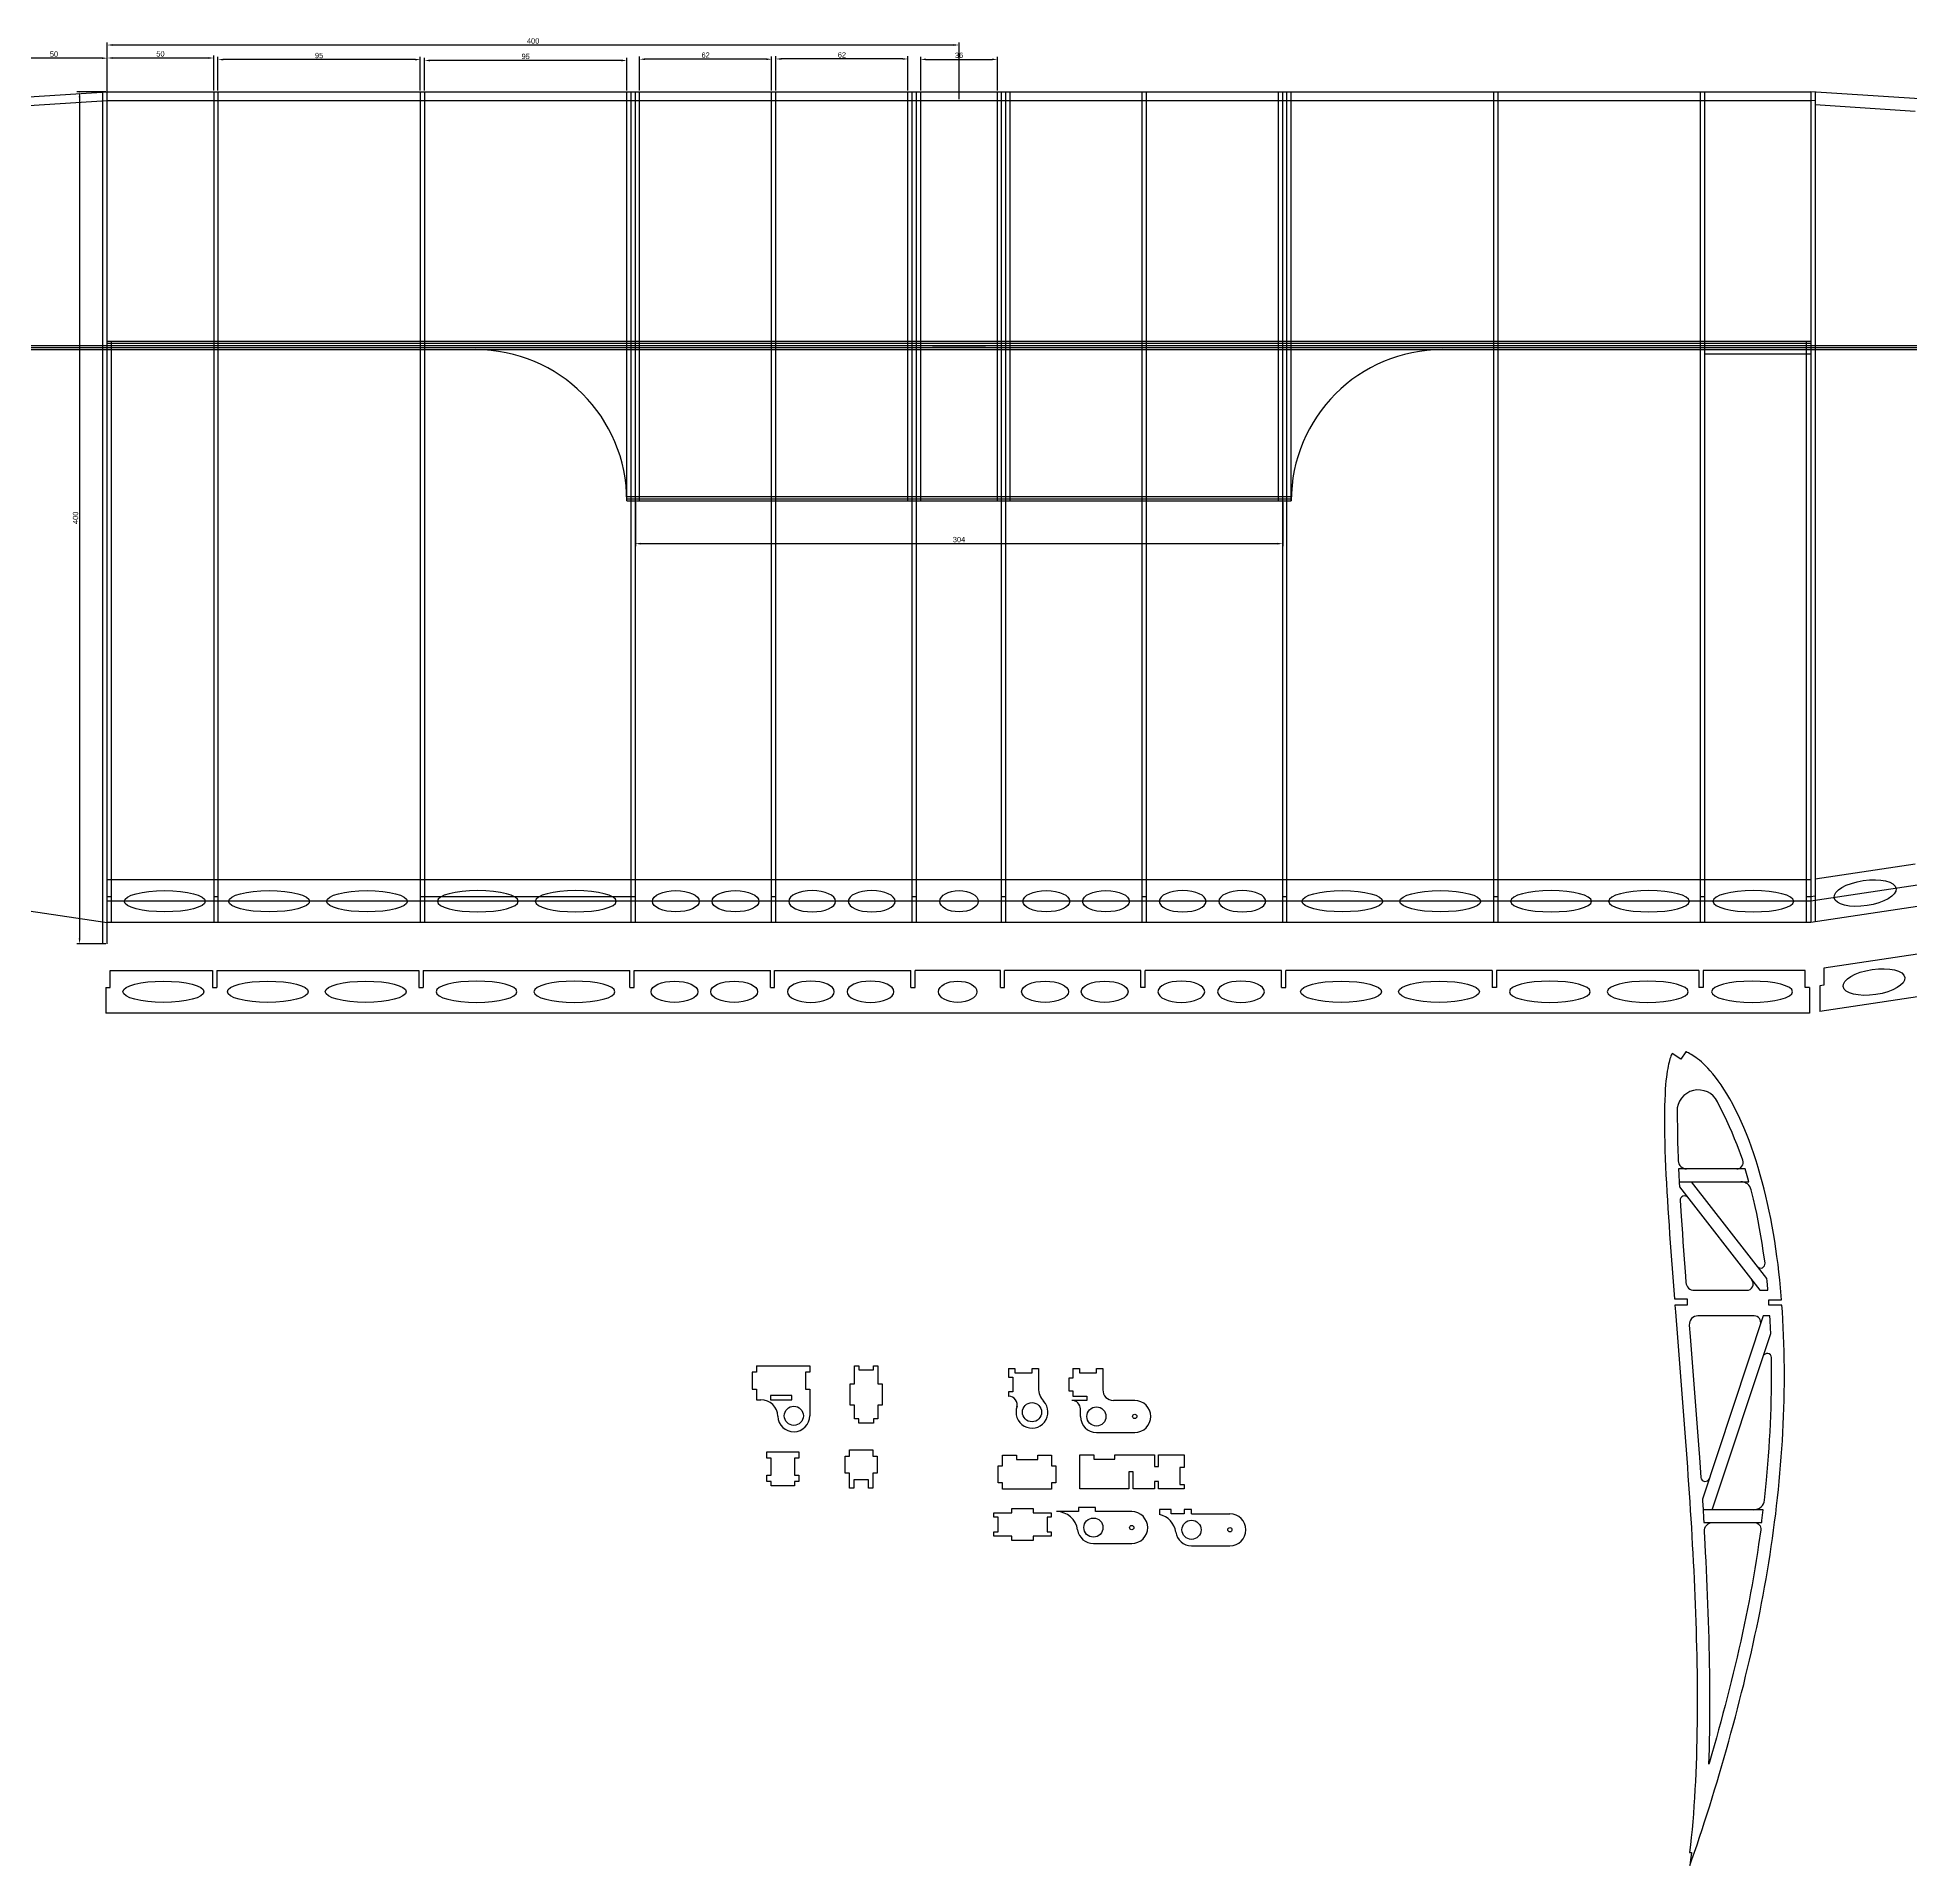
# Model space of a CAD drawing. Header units: millimetres. Extents: x 387 to 11444, y 601 to 6721.
# Drawn here: x 2840 to 3720, y 5230 to 6089 of the extents above; entities that cross this region are included whole.
import ezdxf

# ---------------------------------------------------------------- set-up
doc = ezdxf.new("R2010")
doc.units = ezdxf.units.MM
doc.layers.add('1', color=115, linetype='Continuous', plot=False)
for name, color, linetype in [('1mm轻木', 3, 'Continuous'), ('2mm轻木', 150, 'Continuous'), ('2mm轻木层板', 2, 'Continuous'), ('tan', 6, 'Continuous'), ('图层3', 11, 'Continuous')]:
    doc.layers.add(name, color=color, linetype=linetype)
doc.styles.get("Standard").update_dxf_attribs({"font": 'arial.ttf'})
doc.dimstyles.new('ISO-25', dxfattribs={"dimtxt": 2.5, "dimasz": 2.5, "dimexe": 1.25, "dimexo": 0.625, "dimtad": 1, "dimtxsty": 'Standard', "dimcen": 2.5, "dimadec": 0, "dimazin": 0, "dimtfac": 1, "dimtmove": 0, "dimatfit": 3, "dimfxl": 1, "dimarcsym": 0})

# ---------------------------------------------------------------- blocks, each defined once
blk = doc.blocks.new('*D39')
at = {"color": 0, "lineweight": -2, "transparency": 16777216}
for p, q in [((2872.52, 6063.09), (2858.91, 6063.09)), ((2860.16, 6060.59), (2860.16, 5665.59)), ((2872.52, 5663.09), (2858.91, 5663.09))]:
    blk.add_line(p, q, dxfattribs=at)
at = {"color": 0, "transparency": 16777216}
for points in [[(2859.74, 6060.59), (2860.58, 6060.59), (2860.16, 6063.09)], [(2859.74, 5665.59), (2860.58, 5665.59), (2860.16, 5663.09)]]:
    blk.add_solid(points, dxfattribs=at)
at = {"layer": 'Defpoints', "color": 0, "transparency": 16777216}
for p in [(2873.14, 6063.09), (2860.16, 5663.09), (2873.14, 5663.09)]:
    blk.add_point(p, dxfattribs=at)
at = {"color": 0, "transparency": 16777216, "insert": (2858.26, 5863.09), "char_height": 2.5, "attachment_point": 5, "rotation": 90}
blk.add_mtext('400', dxfattribs=at)
blk = doc.blocks.new('*D31')
at = {"color": 0, "lineweight": -2, "transparency": 16777216}
for p, q in [((2823.14, 6060.52), (2823.14, 6080.19)), ((2870.64, 6078.94), (2825.64, 6078.94)), ((2873.14, 6063.72), (2873.14, 6080.19))]:
    blk.add_line(p, q, dxfattribs=at)
at = {"color": 0, "transparency": 16777216}
for points in [[(2825.64, 6079.35), (2825.64, 6078.52), (2823.14, 6078.94)], [(2870.64, 6079.35), (2870.64, 6078.52), (2873.14, 6078.94)]]:
    blk.add_solid(points, dxfattribs=at)
at = {"layer": 'Defpoints', "color": 0, "transparency": 16777216}
for p in [(2823.14, 6078.94), (2873.14, 6063.09), (2823.14, 6059.89)]:
    blk.add_point(p, dxfattribs=at)
at = {"color": 0, "transparency": 16777216, "insert": (2848.14, 6080.84), "char_height": 2.5, "attachment_point": 5}
blk.add_mtext('50', dxfattribs=at)
blk = doc.blocks.new('*D40')
at = {"color": 0, "lineweight": -2, "transparency": 16777216}
for p, q in [((3187.14, 6063.72), (3187.14, 6079.8)), ((3246.64, 6078.55), (3189.64, 6078.55)), ((3249.14, 6063.72), (3249.14, 6079.8))]:
    blk.add_line(p, q, dxfattribs=at)
at = {"color": 0, "transparency": 16777216}
for points in [[(3189.64, 6078.97), (3189.64, 6078.14), (3187.14, 6078.55)], [(3246.64, 6078.97), (3246.64, 6078.14), (3249.14, 6078.55)]]:
    blk.add_solid(points, dxfattribs=at)
at = {"layer": 'Defpoints', "color": 0, "transparency": 16777216}
for p in [(3187.14, 6078.55), (3187.14, 6063.09), (3249.14, 6063.09)]:
    blk.add_point(p, dxfattribs=at)
at = {"color": 0, "transparency": 16777216, "insert": (3218.14, 6080.46), "char_height": 2.5, "attachment_point": 5}
blk.add_mtext('62', dxfattribs=at)
blk = doc.blocks.new('*D37')
at = {"color": 0, "lineweight": -2, "transparency": 16777216}
for p, q in [((3123.14, 6063.72), (3123.14, 6079.69)), ((3182.64, 6078.44), (3125.64, 6078.44)), ((3185.14, 6063.72), (3185.14, 6079.69))]:
    blk.add_line(p, q, dxfattribs=at)
at = {"color": 0, "transparency": 16777216}
for points in [[(3125.64, 6078.86), (3125.64, 6078.02), (3123.14, 6078.44)], [(3182.64, 6078.86), (3182.64, 6078.02), (3185.14, 6078.44)]]:
    blk.add_solid(points, dxfattribs=at)
at = {"layer": 'Defpoints', "color": 0, "transparency": 16777216}
for p in [(3123.14, 6078.44), (3123.14, 6063.09), (3185.14, 6063.09)]:
    blk.add_point(p, dxfattribs=at)
at = {"color": 0, "transparency": 16777216, "insert": (3154.14, 6080.34), "char_height": 2.5, "attachment_point": 5}
blk.add_mtext('62', dxfattribs=at)
blk = doc.blocks.new('*D41')
at = {"color": 0, "lineweight": -2, "transparency": 16777216}
for p, q in [((3022.14, 6063.72), (3022.14, 6079.11)), ((3117.14, 6063.72), (3117.14, 6079.11)), ((3114.64, 6077.86), (3024.64, 6077.86))]:
    blk.add_line(p, q, dxfattribs=at)
at = {"color": 0, "transparency": 16777216}
for points in [[(3024.64, 6078.28), (3024.64, 6077.44), (3022.14, 6077.86)], [(3114.64, 6078.28), (3114.64, 6077.44), (3117.14, 6077.86)]]:
    blk.add_solid(points, dxfattribs=at)
at = {"layer": 'Defpoints', "color": 0, "transparency": 16777216}
for p in [(3022.14, 6077.86), (3022.14, 6063.09), (3117.14, 6063.09)]:
    blk.add_point(p, dxfattribs=at)
at = {"color": 0, "transparency": 16777216, "insert": (3069.64, 6079.76), "char_height": 2.5, "attachment_point": 5}
blk.add_mtext('95', dxfattribs=at)
blk = doc.blocks.new('*D42')
at = {"color": 0, "lineweight": -2, "transparency": 16777216}
for p, q in [((2925.14, 6063.72), (2925.14, 6079.51)), ((3017.64, 6078.26), (2927.64, 6078.26)), ((3020.14, 6063.72), (3020.14, 6079.51))]:
    blk.add_line(p, q, dxfattribs=at)
at = {"color": 0, "transparency": 16777216}
for points in [[(2927.64, 6078.68), (2927.64, 6077.85), (2925.14, 6078.26)], [(3017.64, 6078.68), (3017.64, 6077.85), (3020.14, 6078.26)]]:
    blk.add_solid(points, dxfattribs=at)
at = {"layer": 'Defpoints', "color": 0, "transparency": 16777216}
for p in [(2925.14, 6078.26), (2925.14, 6063.09), (3020.14, 6063.09)]:
    blk.add_point(p, dxfattribs=at)
at = {"color": 0, "transparency": 16777216, "insert": (2972.64, 6080.17), "char_height": 2.5, "attachment_point": 5}
blk.add_mtext('95', dxfattribs=at)
blk = doc.blocks.new('*D43')
at = {"color": 0, "lineweight": -2, "transparency": 16777216}
for p, q in [((2873.14, 6063.72), (2873.14, 6080.26)), ((2920.64, 6079.01), (2875.64, 6079.01)), ((2923.14, 6063.72), (2923.14, 6080.26))]:
    blk.add_line(p, q, dxfattribs=at)
at = {"color": 0, "transparency": 16777216}
for points in [[(2875.64, 6079.43), (2875.64, 6078.6), (2873.14, 6079.01)], [(2920.64, 6079.43), (2920.64, 6078.6), (2923.14, 6079.01)]]:
    blk.add_solid(points, dxfattribs=at)
at = {"layer": 'Defpoints', "color": 0, "transparency": 16777216}
for p in [(2873.14, 6079.01), (2873.14, 6063.09), (2923.14, 6063.09)]:
    blk.add_point(p, dxfattribs=at)
at = {"color": 0, "transparency": 16777216, "insert": (2898.14, 6080.92), "char_height": 2.5, "attachment_point": 5}
blk.add_mtext('50', dxfattribs=at)
blk = doc.blocks.new('*D44')
at = {"color": 0, "lineweight": -2, "transparency": 16777216}
for p, q in [((3255.14, 6063.72), (3255.14, 6079.61)), ((3257.64, 6078.36), (3288.64, 6078.36)), ((3291.14, 6063.72), (3291.14, 6079.61))]:
    blk.add_line(p, q, dxfattribs=at)
at = {"color": 0, "transparency": 16777216}
for points in [[(3257.64, 6078.78), (3257.64, 6077.95), (3255.14, 6078.36)], [(3288.64, 6078.78), (3288.64, 6077.95), (3291.14, 6078.36)]]:
    blk.add_solid(points, dxfattribs=at)
at = {"layer": 'Defpoints', "color": 0, "transparency": 16777216}
for p in [(3291.14, 6078.36), (3255.14, 6063.09), (3291.14, 6063.09)]:
    blk.add_point(p, dxfattribs=at)
at = {"color": 0, "transparency": 16777216, "insert": (3273.14, 6080.27), "char_height": 2.5, "attachment_point": 5}
blk.add_mtext('36', dxfattribs=at)
blk = doc.blocks.new('*D45')
at = {"layer": '1', "color": 0, "lineweight": -2, "transparency": 16777216}
for p, q in [((3121.14, 5870.47), (3121.14, 5849.73)), ((3425.14, 5870.47), (3425.14, 5849.73)), ((3123.64, 5850.98), (3422.64, 5850.98))]:
    blk.add_line(p, q, dxfattribs=at)
at = {"layer": '1', "color": 0, "transparency": 16777216}
for points in [[(3123.64, 5851.39), (3123.64, 5850.56), (3121.14, 5850.98)], [(3422.64, 5851.39), (3422.64, 5850.56), (3425.14, 5850.98)]]:
    blk.add_solid(points, dxfattribs=at)
at = {"layer": 'Defpoints', "color": 0, "transparency": 16777216}
for p in [(3121.14, 5871.09), (3425.14, 5871.09), (3425.14, 5850.98)]:
    blk.add_point(p, dxfattribs=at)
at = {"layer": '1', "color": 0, "transparency": 16777216, "insert": (3273.14, 5852.88), "char_height": 2.5, "attachment_point": 5}
blk.add_mtext('304', dxfattribs=at)
blk = doc.blocks.new('*D46')
at = {"layer": '1', "color": 0, "lineweight": -2, "transparency": 16777216}
for p, q in [((2873.14, 6059.72), (2873.14, 6086.36)), ((3270.64, 6085.11), (2875.64, 6085.11)), ((3273.14, 6059.72), (3273.14, 6086.36))]:
    blk.add_line(p, q, dxfattribs=at)
at = {"layer": '1', "color": 0, "transparency": 16777216}
for points in [[(2875.64, 6085.53), (2875.64, 6084.7), (2873.14, 6085.11)], [(3270.64, 6085.53), (3270.64, 6084.7), (3273.14, 6085.11)]]:
    blk.add_solid(points, dxfattribs=at)
at = {"layer": 'Defpoints', "color": 0, "transparency": 16777216}
for p in [(2873.14, 6085.11), (2873.14, 6059.09), (3273.14, 6059.09)]:
    blk.add_point(p, dxfattribs=at)
at = {"layer": '1', "color": 0, "transparency": 16777216, "insert": (3073.14, 6087.02), "char_height": 2.5, "attachment_point": 5}
blk.add_mtext('400', dxfattribs=at)

msp = doc.modelspace()

# ---------------------------------------------------------------- linework, layer by layer
for p, q in [((3285.644, 5943.092), (3260.644, 5943.092)), ((3824.144, 5705.641), (3673.144, 5683.092)), ((3673.144, 5683.092), (2873.144, 5683.092))]:
    msp.add_line(p, q)
for centre, start, end in [((3046.144, 5871.092), 0, 90), ((3500.144, 5871.092), 90, 180)]:
    msp.add_arc(centre, 71, start, end)
at = {"layer": '1mm轻木'}
for p, q in [((2123.144, 6015.092), (2873.144, 6063.092)), ((2873.144, 6063.092), (3673.144, 6063.092)), ((4425.554, 6014.937), (3673.144, 6063.092)), ((2123.144, 6011.092), (2873.144, 6059.092)), ((2873.144, 6059.092), (3673.144, 6059.092)), ((3675.144, 6058.964), (3673.144, 6059.092)), ((3722.144, 6053.956), (3675.144, 6056.964)), ((3117.144, 5873.092), (3429.144, 5873.092)), ((3117.144, 5872.092), (3429.144, 5872.092)), ((3117.144, 5871.092), (3429.144, 5871.092))]:
    msp.add_line(p, q, dxfattribs=at)
at = {"layer": '2mm轻木'}
for p, q in [((2871.144, 5663.092), (2871.144, 6063.092)), ((2873.144, 5663.092), (2873.144, 6063.092)), ((2923.144, 6063.092), (2923.144, 5673.092)), ((2925.144, 6063.092), (2925.144, 5673.092)), ((3020.144, 6063.092), (3020.144, 5673.092)), ((3022.144, 6063.092), (3022.144, 5673.092)), ((3119.144, 5673.092), (3119.144, 6063.092)), ((3121.144, 5673.092), (3121.144, 6063.092)), ((3185.144, 5673.092), (3185.144, 6063.092)), ((3187.144, 5673.092), (3187.144, 6063.092)), ((3251.144, 5673.092), (3251.144, 6063.092)), ((3253.144, 5673.092), (3253.144, 6063.092)), ((3293.144, 5673.092), (3293.144, 6063.092)), ((3295.144, 5673.092), (3295.144, 6063.092)), ((3359.144, 5673.092), (3359.144, 6063.092)), ((3361.144, 5673.092), (3361.144, 6063.092)), ((3425.144, 5673.092), (3425.144, 6063.092)), ((3427.144, 5673.092), (3427.144, 6063.092)), ((3524.144, 6063.092), (3524.144, 5673.092)), ((3526.144, 6063.092), (3526.144, 5673.092)), ((3621.144, 6063.092), (3621.144, 5673.092)), ((3623.144, 6063.092), (3623.144, 5673.092)), ((3673.144, 6063.092), (3673.144, 5673.092)), ((3675.144, 6063.092), (3675.144, 5673.39)), ((2875.144, 5673.092), (2875.144, 5946.092)), ((3671.144, 5673.092), (3671.144, 5946.092)), ((3722.144, 5700.409), (3675.144, 5693.39)), ((2722.144, 5695.641), (2873.144, 5673.092)), ((3673.144, 5693.092), (2873.144, 5693.092)), ((3824.144, 5695.641), (3673.144, 5673.092)), ((2875.144, 5685.092), (2873.144, 5685.092)), ((2925.144, 5685.092), (2923.144, 5685.092)), ((3121.144, 5685.092), (3020.144, 5685.092)), ((3187.144, 5685.092), (3185.144, 5685.092)), ((3253.144, 5685.092), (3251.144, 5685.092)), ((3295.144, 5685.092), (3293.144, 5685.092)), ((3361.144, 5685.092), (3359.144, 5685.092)), ((3427.144, 5685.092), (3425.144, 5685.092)), ((3526.144, 5685.092), (3524.144, 5685.092)), ((3623.144, 5685.092), (3621.144, 5685.092)), ((3673.144, 5685.092), (3671.144, 5685.092)), ((3675.144, 5685.39), (3673.144, 5685.092)), ((3673.144, 5673.092), (2873.144, 5673.092)), ((3726.3, 5658.642), (3679.3, 5651.623)), ((2874.548, 5642.558), (2874.548, 5650.558)), ((2874.548, 5650.558), (2922.548, 5650.558)), ((2922.548, 5650.558), (2922.548, 5642.558)), ((2924.548, 5650.558), (2924.548, 5642.558)), ((2924.548, 5650.558), (3019.548, 5650.558)), ((3019.548, 5650.558), (3019.548, 5642.558)), ((3021.548, 5650.558), (3021.548, 5642.558)), ((3021.548, 5650.558), (3118.548, 5650.558)), ((3118.548, 5642.558), (3118.548, 5650.558)), ((3120.548, 5642.558), (3120.548, 5650.558)), ((3120.548, 5650.558), (3184.548, 5650.558)), ((3184.548, 5642.558), (3184.548, 5650.558)), ((3186.548, 5642.558), (3186.548, 5650.558)), ((3186.548, 5650.558), (3250.548, 5650.558)), ((3250.548, 5642.558), (3250.548, 5650.558)), ((3292.548, 5650.558), (3252.548, 5650.558)), ((3252.548, 5642.558), (3252.548, 5650.558)), ((3292.548, 5642.558), (3292.548, 5650.558)), ((3358.548, 5650.558), (3294.548, 5650.558)), ((3294.548, 5642.558), (3294.548, 5650.558)), ((3358.548, 5642.558), (3358.548, 5650.558)), ((3360.548, 5642.558), (3360.548, 5650.558)), ((3424.548, 5650.558), (3360.548, 5650.558)), ((3424.548, 5642.558), (3424.548, 5650.558)), ((3523.548, 5650.558), (3426.548, 5650.558)), ((3426.548, 5642.558), (3426.548, 5650.558)), ((3523.548, 5650.558), (3523.548, 5642.558)), ((3525.548, 5650.558), (3525.548, 5642.558)), ((3620.548, 5650.558), (3525.548, 5650.558)), ((3620.548, 5650.558), (3620.548, 5642.558)), ((3622.548, 5650.558), (3622.548, 5642.558)), ((3670.548, 5650.558), (3622.548, 5650.558)), ((3670.548, 5642.558), (3670.548, 5650.558)), ((3828.3, 5653.874), (3677.3, 5631.324)), ((3679.3, 5651.623), (3679.3, 5643.623)), ((2872.548, 5642.558), (2872.548, 5630.558)), ((2872.548, 5642.558), (2874.548, 5642.558)), ((2922.548, 5642.558), (2924.548, 5642.558)), ((3019.548, 5642.558), (3021.548, 5642.558)), ((3118.548, 5642.558), (3120.548, 5642.558)), ((3184.548, 5642.558), (3186.548, 5642.558)), ((3250.548, 5642.558), (3252.548, 5642.558)), ((3292.548, 5642.558), (3294.548, 5642.558)), ((3360.548, 5642.558), (3358.548, 5642.558)), ((3424.548, 5642.558), (3426.548, 5642.558)), ((3525.548, 5642.558), (3523.548, 5642.558)), ((3622.548, 5642.558), (3620.548, 5642.558)), ((3672.548, 5642.558), (3670.548, 5642.558)), ((3672.548, 5642.558), (3672.548, 5630.558)), ((3679.3, 5643.623), (3677.3, 5643.324)), ((3677.3, 5643.324), (3677.3, 5631.324)), ((3672.548, 5630.558), (2872.548, 5630.558))]:
    msp.add_line(p, q, dxfattribs=at)
at = {"layer": '2mm轻木', "linetype": 'Continuous'}
for points in [[(3614.444, 5612.411), (3612.134, 5608.855), (3607.965, 5611.562)], [(3659.409, 5495.888), (3659.253, 5497.865), (3658.926, 5501.571), (3658.563, 5505.248), (3658.16, 5508.926), (3657.726, 5512.585), (3657.255, 5516.218), (3656.744, 5519.839), (3656.198, 5523.435), (3655.608, 5527.012), (3654.982, 5530.568), (3654.313, 5534.1), (3653.603, 5537.611), (3652.85, 5541.086), (3652.057, 5544.532), (3651.217, 5547.946), (3650.332, 5551.336), (3649.404, 5554.69), (3648.436, 5557.999), (3647.422, 5561.263), (3646.359, 5564.483), (3645.26, 5567.655), (3644.115, 5570.757), (3642.926, 5573.799), (3641.694, 5576.776), (3640.426, 5579.673), (3639.127, 5582.481), (3637.798, 5585.184), (3636.445, 5587.778), (3635.073, 5590.256), (3633.699, 5592.593), (3632.325, 5594.786), (3630.973, 5596.831), (3629.646, 5598.706), (3628.356, 5600.423), (3627.11, 5601.979), (3625.922, 5603.377), (3624.791, 5604.629), (3623.717, 5605.743), (3622.701, 5606.734), (3621.743, 5607.619), (3620.844, 5608.401), (3619.99, 5609.088), (3619.182, 5609.702), (3618.422, 5610.241), (3617.701, 5610.713), (3617.01, 5611.132), (3616.355, 5611.5), (3615.727, 5611.825), (3615.132, 5612.111), (3614.558, 5612.364), (3614.444, 5612.411)], [(3607.965, 5611.562), (3607.833, 5611.35), (3607.591, 5610.877), (3607.371, 5610.345), (3607.169, 5609.743), (3606.976, 5609.068), (3606.786, 5608.311), (3606.588, 5607.473), (3606.378, 5606.561), (3606.162, 5605.567), (3605.948, 5604.465), (3605.723, 5603.258), (3605.512, 5601.924), (3605.315, 5600.431), (3605.129, 5598.761), (3604.963, 5596.88), (3604.812, 5594.769), (3604.681, 5592.398), (3604.565, 5589.771), (3604.478, 5586.899), (3604.418, 5583.807), (3604.398, 5580.526), (3604.41, 5577.089), (3604.462, 5573.526), (3604.542, 5569.846), (3604.653, 5566.104), (3604.789, 5562.29), (3604.949, 5558.432), (3605.129, 5554.54), (3605.329, 5550.624), (3605.54, 5546.68), (3605.772, 5542.728), (3606.016, 5538.75), (3606.272, 5534.765), (3606.54, 5530.751), (3606.816, 5526.729), (3607.099, 5522.699), (3607.391, 5518.66), (3607.687, 5514.618), (3607.991, 5510.575), (3608.299, 5506.528), (3608.607, 5502.484), (3608.919, 5498.446), (3609.081, 5496.388)], [(3609.081, 5496.388), (3615.116, 5496.388)], [(3615.116, 5493.388), (3609.316, 5493.388)], [(3609.316, 5493.388), (3609.551, 5490.329), (3609.871, 5486.279), (3610.195, 5482.235), (3610.511, 5478.191), (3610.835, 5474.144), (3611.159, 5470.079), (3611.479, 5466.018), (3611.799, 5461.946), (3612.123, 5457.874), (3612.439, 5453.805), (3612.755, 5449.737), (3613.071, 5445.672), (3613.379, 5441.611), (3613.691, 5437.552), (3613.995, 5433.503), (3614.295, 5429.466), (3614.591, 5425.428), (3614.883, 5421.387), (3615.167, 5417.334), (3615.451, 5413.278), (3615.732, 5409.22), (3616.004, 5405.171), (3616.272, 5401.121), (3616.532, 5397.075), (3616.784, 5393.037), (3617.028, 5388.999), (3617.264, 5384.965), (3617.492, 5380.939), (3617.712, 5376.909), (3617.925, 5372.879), (3618.129, 5368.853), (3618.325, 5364.831), (3618.509, 5360.82), (3618.681, 5356.806), (3618.845, 5352.795), (3618.997, 5348.795), (3619.129, 5344.8), (3619.257, 5340.798), (3619.374, 5336.807), (3619.474, 5332.819), (3619.558, 5328.832), (3619.634, 5324.853), (3619.694, 5320.881), (3619.738, 5316.909), (3619.766, 5312.941), (3619.782, 5308.981), (3619.778, 5305.033), (3619.758, 5301.085), (3619.722, 5297.144), (3619.666, 5293.215), (3619.594, 5289.287), (3619.502, 5285.374), (3619.389, 5281.468), (3619.253, 5277.574), (3619.097, 5273.689), (3618.925, 5269.824), (3618.724, 5265.972), (3618.5, 5262.149), (3618.247, 5258.346), (3617.971, 5254.568), (3617.674, 5250.831), (3617.341, 5247.149), (3616.976, 5243.518), (3616.579, 5239.955), (3616.145, 5236.466), (3616.135, 5236.388), (3617.143, 5236.388), (3617.137, 5236.335), (3616.665, 5232.924), (3616.265, 5230.301), (3617.334, 5233.208), (3618.526, 5236.554), (3619.711, 5240.009), (3620.905, 5243.567), (3622.095, 5247.194), (3623.286, 5250.873), (3624.468, 5254.585), (3625.639, 5258.329), (3626.802, 5262.09), (3627.957, 5265.87), (3629.096, 5269.65), (3630.219, 5273.439), (3631.33, 5277.227), (3632.425, 5281.027), (3633.508, 5284.835), (3634.575, 5288.644), (3635.63, 5292.46), (3636.669, 5296.277), (3637.692, 5300.093), (3638.698, 5303.909), (3639.685, 5307.72), (3640.656, 5311.536), (3641.607, 5315.351), (3642.538, 5319.159), (3643.453, 5322.978), (3644.348, 5326.798), (3645.227, 5330.609), (3646.082, 5334.424), (3646.917, 5338.239), (3647.731, 5342.046), (3648.518, 5345.848), (3649.285, 5349.659), (3650.032, 5353.465), (3650.755, 5357.267), (3651.45, 5361.069), (3652.125, 5364.875), (3652.772, 5368.685), (3653.399, 5372.499), (3654.002, 5376.305), (3654.577, 5380.114), (3655.128, 5383.928), (3655.655, 5387.745), (3656.158, 5391.563), (3656.633, 5395.376), (3657.084, 5399.194), (3657.512, 5403.019), (3657.911, 5406.836), (3658.282, 5410.657), (3658.63, 5414.479), (3658.953, 5418.304), (3659.249, 5422.134), (3659.52, 5425.955), (3659.764, 5429.78), (3659.983, 5433.596), (3660.167, 5437.418), (3660.335, 5441.243), (3660.47, 5445.051), (3660.574, 5448.864), (3660.654, 5452.677), (3660.706, 5456.481), (3660.726, 5460.277), (3660.718, 5464.078), (3660.682, 5467.862), (3660.614, 5471.646), (3660.514, 5475.417), (3660.383, 5479.185), (3660.223, 5482.945), (3660.031, 5486.688), (3659.804, 5490.427), (3659.598, 5493.388)], [(3615.016, 5496.388), (3615.016, 5493.388)], [(3653.448, 5493.388), (3653.448, 5495.888)], [(3653.448, 5495.888), (3659.409, 5495.888)], [(3659.598, 5493.388), (3653.448, 5493.388)]]:
    msp.add_lwpolyline(points, dxfattribs=at)
at = {"layer": '2mm轻木'}
for points in [[(3638.35, 5557.388, 0.5220414), (3641.164, 5561.427), (3638.506, 5568.625), (3637.359, 5571.559), (3636.173, 5574.426), (3634.954, 5577.211), (3633.712, 5579.897), (3629.277, 5588.913, 0.8000081), (3610.305, 5584.353), (3610.461, 5573.635), (3610.54, 5570), (3610.65, 5566.301), (3610.785, 5562.521), (3610.839, 5561.222, 0.4021437), (3614.835, 5557.388)], [(3648.071, 5511.625, 0.7684468), (3651.631, 5513.131), (3650.808, 5518.97), (3650.272, 5522.496), (3649.693, 5526.003), (3649.08, 5529.489), (3648.424, 5532.947), (3647.73, 5536.381), (3646.994, 5539.778), (3646.22, 5543.142), (3645.127, 5547.583, 0.3451499), (3640.272, 5551.388)], [(3615.358, 5543.928, 0.738681), (3611.783, 5542.572), (3612.259, 5535.157), (3612.526, 5531.156), (3612.801, 5527.145), (3613.084, 5523.126), (3613.376, 5519.092), (3613.671, 5515.062), (3613.974, 5511.025), (3614.282, 5506.983), (3614.503, 5504.084, 0.3921204), (3618.491, 5500.388), (3643.075, 5500.388, 0.6240361), (3645.444, 5505.229)], [(3649.446, 5484.443, 0.5115323), (3646.599, 5488.388), (3620.057, 5488.388, 0.4372428), (3616.069, 5484.076), (3616.492, 5478.664), (3616.816, 5474.622), (3617.14, 5470.556), (3617.46, 5466.49), (3617.78, 5462.416), (3618.104, 5458.344), (3618.421, 5454.27), (3618.737, 5450.202), (3619.053, 5446.132), (3619.362, 5442.065), (3619.674, 5438.006), (3619.978, 5433.952), (3620.279, 5429.911), (3620.575, 5425.864), (3620.868, 5421.813), (3621.519, 5412.534, 0.8215987), (3625.412, 5412.044)], [(3646.427, 5397.388, 0.3861161), (3651.403, 5401.904), (3652.309, 5411.219), (3652.653, 5415.004), (3652.973, 5418.788), (3653.265, 5422.577), (3653.534, 5426.358), (3653.775, 5430.143), (3653.992, 5433.913), (3654.173, 5437.693), (3654.339, 5441.482), (3654.473, 5445.24), (3654.576, 5449.008), (3654.655, 5452.781), (3654.706, 5456.538), (3654.726, 5460.287), (3654.718, 5464.043), (3654.673, 5468.79, 0.8472461), (3650.775, 5469.401)], [(3646.679, 5391.388, -0.4568991), (3649.648, 5387.959), (3648.641, 5380.991), (3648.072, 5377.222), (3647.475, 5373.455), (3646.854, 5369.674), (3646.213, 5365.901), (3645.545, 5362.132), (3644.856, 5358.367), (3644.141, 5354.603), (3643.4, 5350.828), (3642.639, 5347.048), (3641.86, 5343.282), (3641.052, 5339.509), (3640.223, 5335.721), (3639.376, 5331.94), (3638.504, 5328.157), (3637.614, 5324.362), (3636.706, 5320.57), (3635.782, 5316.789), (3634.838, 5313.001), (3633.874, 5309.212), (3632.893, 5305.426), (3631.893, 5301.635), (3630.876, 5297.841), (3629.843, 5294.048), (3628.794, 5290.253), (3627.733, 5286.465), (3626.656, 5282.678), (3625.568, 5278.902), (3625.267, 5277.876), (3625.386, 5281.277), (3625.5, 5285.217), (3625.592, 5289.161), (3625.665, 5293.118), (3625.721, 5297.074), (3625.758, 5301.042), (3625.778, 5305.014), (3625.782, 5308.99), (3625.766, 5312.975), (3625.738, 5316.963), (3625.693, 5320.959), (3625.633, 5324.956), (3625.557, 5328.952), (3625.472, 5332.957), (3625.371, 5336.969), (3625.255, 5340.981), (3625.126, 5344.995), (3624.994, 5349.008), (3624.84, 5353.032), (3624.676, 5357.057), (3624.503, 5361.086), (3624.318, 5365.115), (3624.121, 5369.151), (3623.917, 5373.189), (3623.704, 5377.231), (3623.483, 5381.273), (3623.149, 5387.161, -0.43089), (3627.143, 5391.388)]]:
    msp.add_lwpolyline(points, format="xyb", dxfattribs=at)
for points in [[(3611.297, 5551.388), (3644.092, 5551.388), (3643.633, 5553.048), (3642.692, 5556.266), (3642.343, 5557.388), (3611.004, 5557.388), (3611.122, 5554.832), (3611.32, 5550.938), (3611.425, 5548.987), (3649.207, 5500.388), (3653.007, 5500.388), (3652.952, 5501.012), (3652.595, 5504.627), (3652.445, 5505.999), (3617.158, 5551.388)], [(3626.868, 5397.388), (3654.337, 5480.131), (3654.23, 5482.664), (3654.041, 5486.352), (3653.917, 5488.388), (3650.756, 5488.388), (3622.202, 5402.375), (3622.259, 5401.512), (3622.52, 5397.454), (3622.773, 5393.405), (3622.895, 5391.388), (3650.083, 5391.388), (3650.207, 5392.326), (3650.677, 5396.099), (3650.829, 5397.388), (3622.524, 5397.388)]]:
    msp.add_lwpolyline(points, dxfattribs=at)
for centre, major_axis, ratio in [((3698.644, 5686.9), (-14.5, -2.165), 0.4047666), ((2900.144, 5683.092), (-19, 0), 0.2631579), ((2949.144, 5683.092), (-19, 0), 0.2631579), ((2995.132, 5683.092), (-18.988, 0), 0.2633198), ((3140.144, 5683.092), (-11, 0), 0.4545455), ((3168.144, 5683.092), (-11, 0), 0.4545455), ((3273.144, 5683.092), (-9, 0), 0.5555556), ((3314.144, 5683.092), (-11, 0), 0.4545455), ((3342.144, 5683.092), (-11, 0), 0.4545455), ((3453.144, 5683.092), (-19, 0), 0.2631579), ((3499.132, 5683.092), (-18.988, 0), 0.2633198), ((3702.8, 5645.132), (-14.5, -2.165), 0.4047666), ((2899.548, 5640.558), (-19, 0), 0.2631579), ((2948.548, 5640.558), (-19, 0), 0.2631579), ((2994.537, 5640.558), (-18.988, 0), 0.2633198), ((3139.548, 5640.558), (-11, 0), 0.4545455), ((3167.548, 5640.558), (-11, 0), 0.4545455), ((3272.548, 5640.558), (-9, 0), 0.5555556), ((3313.548, 5640.558), (-11, 0), 0.4545455), ((3341.548, 5640.558), (-11, 0), 0.4545455), ((3452.548, 5640.558), (-19, 0), 0.2631579), ((3498.537, 5640.558), (-18.988, 0), 0.2633198)]:
    msp.add_ellipse(centre, major_axis=major_axis, ratio=ratio, dxfattribs=at)
at = {"layer": '2mm轻木', "extrusion": (0, 0, -1)}
for centre, major_axis, ratio in [((3047.155, 5683.092), (18.988, 0), 0.2633198), ((3093.144, 5683.092), (19, 0), 0.2631579), ((3204.144, 5683.092), (11, 0), 0.4545455), ((3232.144, 5683.092), (11, 0), 0.4545455), ((3378.144, 5683.092), (11, 0), 0.4545455), ((3406.144, 5683.092), (11, 0), 0.4545455), ((3551.155, 5683.092), (18.988, 0), 0.2633198), ((3597.144, 5683.092), (19, 0), 0.2631579), ((3646.144, 5683.092), (19, 0), 0.2631579), ((3046.56, 5640.558), (18.988, 0), 0.2633198), ((3092.548, 5640.558), (19, 0), 0.2631579), ((3203.548, 5640.558), (11, 0), 0.4545455), ((3231.548, 5640.558), (11, 0), 0.4545455), ((3377.548, 5640.558), (11, 0), 0.4545455), ((3405.548, 5640.558), (11, 0), 0.4545455), ((3550.56, 5640.558), (18.988, 0), 0.2633198), ((3596.548, 5640.558), (19, 0), 0.2631579), ((3645.548, 5640.558), (19, 0), 0.2631579)]:
    msp.add_ellipse(centre, major_axis=major_axis, ratio=ratio, dxfattribs=at)
at = {"layer": '2mm轻木层板'}
for p, q in [((3117.144, 5871.092), (3117.144, 6063.092)), ((3123.144, 5871.092), (3123.144, 6063.092)), ((3249.144, 5871.092), (3249.144, 6063.092)), ((3255.144, 5871.092), (3255.144, 6063.092)), ((3291.144, 5871.092), (3291.144, 6063.092)), ((3297.144, 5871.092), (3297.144, 6063.092)), ((3423.144, 5871.092), (3423.144, 6063.092)), ((3429.144, 5871.092), (3429.144, 6063.092))]:
    msp.add_line(p, q, dxfattribs=at)
at = {"layer": 'tan'}
for p, q in [((2873.144, 5946.092), (3673.144, 5946.092)), ((2123.144, 5944.092), (2873.144, 5944.092)), ((2123.144, 5943.092), (2873.144, 5943.092)), ((2123.144, 5942.092), (2873.144, 5942.092)), ((2873.144, 5945.092), (3673.144, 5945.092)), ((2873.144, 5944.092), (3673.144, 5944.092)), ((2873.144, 5943.092), (3673.144, 5943.092)), ((2873.144, 5942.092), (3673.144, 5942.092)), ((3623.144, 5940.092), (3673.144, 5940.092)), ((3673.144, 5944.092), (4423.144, 5944.092)), ((3673.144, 5944.092), (4423.144, 5944.092)), ((3673.144, 5943.092), (4423.144, 5943.092)), ((3673.144, 5942.092), (4423.144, 5942.092))]:
    msp.add_line(p, q, dxfattribs=at)
at = {"layer": '图层3'}
for p, q in [((3178.067, 5464.975), (3203.067, 5464.975)), ((3178.067, 5464.975), (3178.067, 5461.975)), ((3203.067, 5464.975), (3203.067, 5461.975)), ((3224.038, 5464.975), (3226.038, 5464.975)), ((3224.038, 5456.475), (3224.038, 5464.975)), ((3226.038, 5464.975), (3226.038, 5462.975)), ((3226.038, 5462.975), (3233.038, 5462.975)), ((3233.038, 5462.975), (3233.038, 5464.975)), ((3233.038, 5464.975), (3235.038, 5464.975)), ((3235.038, 5464.975), (3235.038, 5456.475)), ((3296.418, 5463.667), (3299.418, 5463.667)), ((3296.418, 5463.667), (3296.418, 5459.667)), ((3299.418, 5463.667), (3299.418, 5461.667)), ((3307.418, 5461.667), (3307.418, 5463.667)), ((3307.418, 5463.667), (3310.418, 5463.667)), ((3310.418, 5463.667), (3310.418, 5454.492)), ((3326.658, 5463.667), (3329.658, 5463.667)), ((3326.658, 5463.667), (3326.658, 5459.167)), ((3329.658, 5463.667), (3329.658, 5461.667)), ((3337.658, 5461.667), (3337.658, 5463.667)), ((3337.658, 5463.667), (3340.658, 5463.667)), ((3340.658, 5463.667), (3340.658, 5453.667)), ((3178.067, 5461.975), (3176.067, 5461.975)), ((3176.067, 5461.975), (3176.067, 5453.975)), ((3176.067, 5453.975), (3178.067, 5453.975)), ((3178.067, 5453.975), (3178.067, 5448.975)), ((3203.067, 5461.975), (3201.067, 5461.975)), ((3201.067, 5461.975), (3201.067, 5453.975)), ((3201.067, 5453.975), (3203.067, 5453.975)), ((3203.067, 5453.975), (3203.067, 5441.475)), ((3222.038, 5446.475), (3222.038, 5456.475)), ((3222.038, 5456.475), (3224.038, 5456.475)), ((3235.038, 5456.475), (3237.038, 5456.475)), ((3237.038, 5456.475), (3237.038, 5446.475)), ((3296.418, 5459.667), (3298.418, 5459.667)), ((3298.418, 5459.667), (3298.418, 5452.667)), ((3299.418, 5461.667), (3307.418, 5461.667)), ((3326.658, 5459.167), (3324.658, 5459.167)), ((3324.658, 5459.167), (3324.658, 5453.167)), ((3329.658, 5461.667), (3337.658, 5461.667)), ((3178.067, 5448.975), (3180.075, 5448.975)), ((3194.567, 5450.975), (3184.567, 5450.975)), ((3184.567, 5450.975), (3184.567, 5448.975)), ((3184.567, 5448.975), (3194.567, 5448.975)), ((3194.567, 5448.975), (3194.567, 5450.975)), ((3224.038, 5446.475), (3222.038, 5446.475)), ((3224.038, 5439.975), (3224.038, 5446.475)), ((3237.038, 5446.475), (3235.038, 5446.475)), ((3235.038, 5446.475), (3235.038, 5439.975)), ((3298.418, 5452.667), (3296.418, 5452.667)), ((3296.418, 5452.667), (3296.418, 5450.667)), ((3296.418, 5450.667), (3296.463, 5450.667)), ((3324.658, 5453.167), (3326.658, 5453.167)), ((3333.083, 5448.667), (3326.158, 5448.667)), ((3326.658, 5453.167), (3326.658, 5450.667)), ((3326.658, 5450.667), (3333.083, 5450.667)), ((3330.158, 5441.167), (3330.158, 5444.667)), ((3333.083, 5450.667), (3333.083, 5448.667)), ((3355.658, 5448.667), (3345.658, 5448.667)), ((3226.038, 5439.975), (3224.038, 5439.975)), ((3226.038, 5437.975), (3226.038, 5439.975)), ((3233.038, 5437.975), (3226.038, 5437.975)), ((3235.038, 5439.975), (3233.038, 5439.975)), ((3233.038, 5439.975), (3233.038, 5437.975)), ((3337.658, 5433.667), (3355.658, 5433.667)), ((3182.86, 5424.603), (3197.86, 5424.603)), ((3182.86, 5421.603), (3182.86, 5424.603)), ((3184.86, 5421.603), (3182.86, 5421.603)), ((3184.86, 5413.603), (3184.86, 5421.603)), ((3197.86, 5421.603), (3195.86, 5421.603)), ((3195.86, 5421.603), (3195.86, 5413.603)), ((3197.86, 5424.603), (3197.86, 5421.603)), ((3219.671, 5414.477), (3219.671, 5422.477)), ((3219.671, 5422.477), (3221.671, 5422.477)), ((3221.671, 5425.477), (3232.671, 5425.477)), ((3221.671, 5422.477), (3221.671, 5425.477)), ((3232.671, 5425.477), (3232.671, 5422.477)), ((3232.671, 5422.477), (3234.671, 5422.477)), ((3234.671, 5422.477), (3234.671, 5414.477)), ((3293.589, 5422.976), (3300.089, 5422.976)), ((3293.589, 5417.976), (3293.589, 5422.976)), ((3300.089, 5422.976), (3300.089, 5420.976)), ((3300.089, 5420.976), (3310.089, 5420.976)), ((3310.089, 5420.976), (3310.089, 5422.976)), ((3310.089, 5422.976), (3316.589, 5422.976)), ((3316.589, 5422.976), (3316.589, 5417.976)), ((3329.883, 5423.157), (3336.383, 5423.157)), ((3329.883, 5407.157), (3329.883, 5423.157)), ((3336.383, 5423.157), (3336.383, 5421.157)), ((3336.383, 5421.157), (3346.383, 5421.157)), ((3346.383, 5421.157), (3346.383, 5423.157)), ((3346.383, 5423.157), (3354.883, 5423.157)), ((3354.883, 5423.157), (3364.883, 5423.157)), ((3364.883, 5423.157), (3364.883, 5417.657)), ((3366.883, 5417.657), (3366.883, 5423.157)), ((3366.883, 5423.157), (3378.883, 5423.157)), ((3378.883, 5423.157), (3378.883, 5417.157)), ((3182.86, 5410.603), (3182.86, 5413.603)), ((3182.86, 5413.603), (3184.86, 5413.603)), ((3184.86, 5410.603), (3182.86, 5410.603)), ((3184.86, 5408.603), (3184.86, 5410.603)), ((3195.86, 5413.603), (3197.86, 5413.603)), ((3197.86, 5410.603), (3195.86, 5410.603)), ((3195.86, 5410.603), (3195.86, 5408.603)), ((3197.86, 5413.603), (3197.86, 5410.603)), ((3221.671, 5414.477), (3219.671, 5414.477)), ((3221.671, 5407.477), (3221.671, 5414.477)), ((3230.671, 5411.477), (3223.671, 5411.477)), ((3223.671, 5411.477), (3223.671, 5407.477)), ((3230.671, 5407.477), (3230.671, 5411.477)), ((3234.671, 5414.477), (3232.671, 5414.477)), ((3232.671, 5414.477), (3232.671, 5407.477)), ((3291.589, 5409.976), (3291.589, 5417.976)), ((3291.589, 5417.976), (3293.589, 5417.976)), ((3293.589, 5409.976), (3291.589, 5409.976)), ((3293.589, 5406.976), (3293.589, 5409.976)), ((3316.589, 5417.976), (3318.589, 5417.976)), ((3318.589, 5409.976), (3316.589, 5409.976)), ((3316.589, 5409.976), (3316.589, 5406.976)), ((3318.589, 5417.976), (3318.589, 5409.976)), ((3354.883, 5415.157), (3352.883, 5415.157)), ((3352.883, 5415.157), (3352.883, 5407.157)), ((3354.883, 5407.157), (3354.883, 5415.157)), ((3364.883, 5417.657), (3366.883, 5417.657)), ((3366.883, 5410.657), (3364.883, 5410.657)), ((3364.883, 5410.657), (3364.883, 5407.157)), ((3366.883, 5407.157), (3366.883, 5410.657)), ((3378.883, 5417.157), (3376.883, 5417.157)), ((3376.883, 5417.157), (3376.883, 5409.157)), ((3195.86, 5408.603), (3184.86, 5408.603)), ((3223.671, 5407.477), (3221.671, 5407.477)), ((3232.671, 5407.477), (3230.671, 5407.477)), ((3316.589, 5406.976), (3293.589, 5406.976)), ((3352.883, 5407.157), (3329.883, 5407.157)), ((3364.883, 5407.157), (3354.883, 5407.157)), ((3378.883, 5407.157), (3366.883, 5407.157)), ((3376.883, 5409.157), (3378.883, 5409.157)), ((3378.883, 5409.157), (3378.883, 5407.157)), ((3289.456, 5393.939), (3289.456, 5395.939)), ((3289.456, 5395.939), (3291.456, 5395.939)), ((3291.456, 5393.939), (3289.456, 5393.939)), ((3291.456, 5395.939), (3297.956, 5395.939)), ((3291.456, 5386.939), (3291.456, 5393.939)), ((3297.956, 5395.939), (3297.956, 5397.939)), ((3297.956, 5397.939), (3307.956, 5397.939)), ((3307.956, 5397.939), (3307.956, 5395.939)), ((3307.956, 5395.939), (3314.456, 5395.939)), ((3314.456, 5395.939), (3316.456, 5395.939)), ((3316.456, 5393.939), (3314.456, 5393.939)), ((3314.456, 5393.939), (3314.456, 5386.939)), ((3316.456, 5395.939), (3316.456, 5393.939)), ((3329.249, 5396.476), (3318.928, 5396.476)), ((3337.249, 5398.476), (3329.249, 5398.476)), ((3329.249, 5398.476), (3329.249, 5396.476)), ((3337.249, 5396.476), (3337.249, 5398.476)), ((3354.249, 5396.476), (3337.249, 5396.476)), ((3372.817, 5397.444), (3367.317, 5397.444)), ((3367.317, 5397.444), (3367.317, 5395.171)), ((3372.817, 5395.444), (3372.817, 5397.444)), ((3378.817, 5395.444), (3372.817, 5395.444)), ((3382.317, 5397.444), (3378.817, 5397.444)), ((3378.817, 5397.444), (3378.817, 5395.444)), ((3382.317, 5395.444), (3382.317, 5397.444)), ((3382.317, 5395.444), (3400.317, 5395.444)), ((3289.456, 5384.939), (3289.456, 5386.939)), ((3289.456, 5386.939), (3291.456, 5386.939)), ((3297.956, 5384.939), (3289.456, 5384.939)), ((3297.956, 5382.939), (3297.956, 5384.939)), ((3316.456, 5384.939), (3307.956, 5384.939)), ((3307.956, 5384.939), (3307.956, 5382.939)), ((3314.456, 5386.939), (3316.456, 5386.939)), ((3316.456, 5386.939), (3316.456, 5384.939)), ((3307.956, 5382.939), (3297.956, 5382.939)), ((3336.249, 5381.476), (3354.249, 5381.476)), ((3382.317, 5380.444), (3400.317, 5380.444))]:
    msp.add_line(p, q, dxfattribs=at)
for centre, radius in [((3195.567, 5441.475), 4.5), ((3307.418, 5443.167), 4.5), ((3337.658, 5441.167), 4.5), ((3355.658, 5441.167), 1), ((3336.249, 5388.976), 4.5), ((3382.317, 5387.944), 4.5), ((3354.249, 5388.976), 1), ((3400.317, 5387.944), 1)]:
    msp.add_circle(centre, radius, dxfattribs=at)
for centre, radius, start, end in [((3319.418, 5454.492), 9, 180, 223.341758), ((3345.658, 5453.667), 5, 180, 270), ((3180.075, 5440.975), 8, 1.848572, 90), ((3296.463, 5446.667), 4, 342.281068, 90), ((3307.418, 5443.167), 7.5, 158.676314, 43.341758), ((3326.158, 5444.667), 4, 0, 90), ((3355.658, 5441.167), 7.5, 270, 90), ((3195.567, 5441.475), 7.5, 181.848572, 0), ((3337.658, 5441.167), 7.5, 180, 270), ((3318.928, 5386.476), 10, 8.213211, 90), ((3354.249, 5388.976), 7.5, 270, 90), ((3364.997, 5385.444), 10, 8.213211, 76.582159), ((3400.317, 5387.944), 7.5, 270, 90), ((3336.249, 5388.976), 7.5, 188.213211, 270), ((3382.317, 5387.944), 7.5, 188.213211, 270)]:
    msp.add_arc(centre, radius, start, end, dxfattribs=at)

# ---------------------------------------------------------------- dimensions: what is measured, and where the dimension line sits
for base, p2, angle, picture, middle in [((2823.144, 6078.938), (2823.144, 6059.892), 180, '*D31', (2848.144, 6080.839)), ((2860.159, 5663.092), (2873.144, 5663.092), 90, '*D39', (2858.258, 5863.092))]:
    dim = msp.add_linear_dim(base=base, p1=(2873.144, 6063.092), p2=p2, angle=angle, dimstyle='ISO-25')
    dim.commit()
    dim.dimension.update_dxf_attribs({"geometry": picture, "text_midpoint": middle})
for base, p1, p2, picture, middle in [((2873.144, 6079.014), (2923.144, 6063.092), (2873.144, 6063.092), '*D43', (2898.144, 6080.916)), ((2925.144, 6078.265), (3020.144, 6063.092), (2925.144, 6063.092), '*D42', (2972.644, 6080.166)), ((3022.144, 6077.86), (3117.144, 6063.092), (3022.144, 6063.092), '*D41', (3069.644, 6079.761)), ((3123.144, 6078.439), (3185.144, 6063.092), (3123.144, 6063.092), '*D37', (3154.144, 6080.34)), ((3187.144, 6078.554), (3249.144, 6063.092), (3187.144, 6063.092), '*D40', (3218.144, 6080.456)), ((3291.144, 6078.364), (3255.144, 6063.092), (3291.144, 6063.092), '*D44', (3273.144, 6080.266))]:
    dim = msp.add_linear_dim(base=base, p1=p1, p2=p2, dimstyle='ISO-25')
    dim.commit()
    dim.dimension.update_dxf_attribs({"geometry": picture, "text_midpoint": middle})
at = {"layer": '1'}
dim = msp.add_linear_dim(base=(2873.144, 6085.114), p1=(3273.144, 6059.092), p2=(2873.144, 6059.092), dimstyle='ISO-25', dxfattribs=at)
dim.commit()
dim.dimension.update_dxf_attribs({"geometry": '*D46', "text_midpoint": (3073.144, 6085.114), "dimtype": 160})
dim = msp.add_linear_dim(base=(3425.144, 5850.978), p1=(3121.144, 5871.092), p2=(3425.144, 5871.092), dimstyle='ISO-25', dxfattribs=at)
dim.commit()
dim.dimension.update_dxf_attribs({"geometry": '*D45', "text_midpoint": (3273.144, 5852.88)})

doc.saveas('drawing.dxf')
